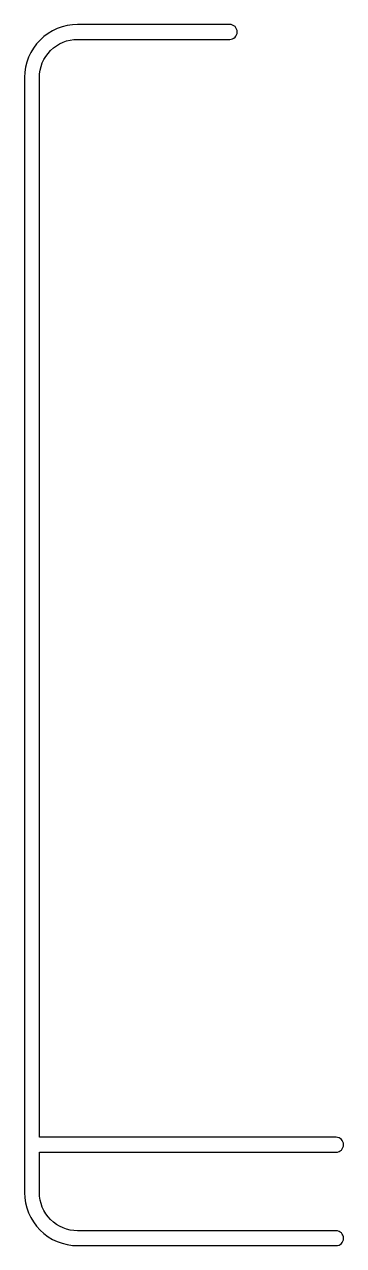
# Model space of a CAD drawing. Extents: x 237 to 267, y 148 to 263.
import ezdxf

# ---------------------------------------------------------------- set-up
doc = ezdxf.new("R2010")
doc.units = 0
doc.layers.add('ANA', color=220, linetype='CONTINUOUS')

msp = doc.modelspace()

# ---------------------------------------------------------------- linework, layer by layer
at = {"layer": 'ANA'}
msp.add_lwpolyline([(266.78, 147.8, 1), (266.78, 149.2), (242.48, 149.2, -0.414214), (238.88, 152.8), (238.88, 156.6), (266.78, 156.6, 1), (266.78, 158), (238.88, 158), (238.88, 257.8, -0.414214), (242.48, 261.4), (256.78, 261.4, 1), (256.78, 262.8), (242.48, 262.8, 0.414214), (237.48, 257.8), (237.48, 152.8, 0.414214), (242.48, 147.8)], format="xyb", close=True, dxfattribs=at)

doc.saveas('drawing.dxf')
